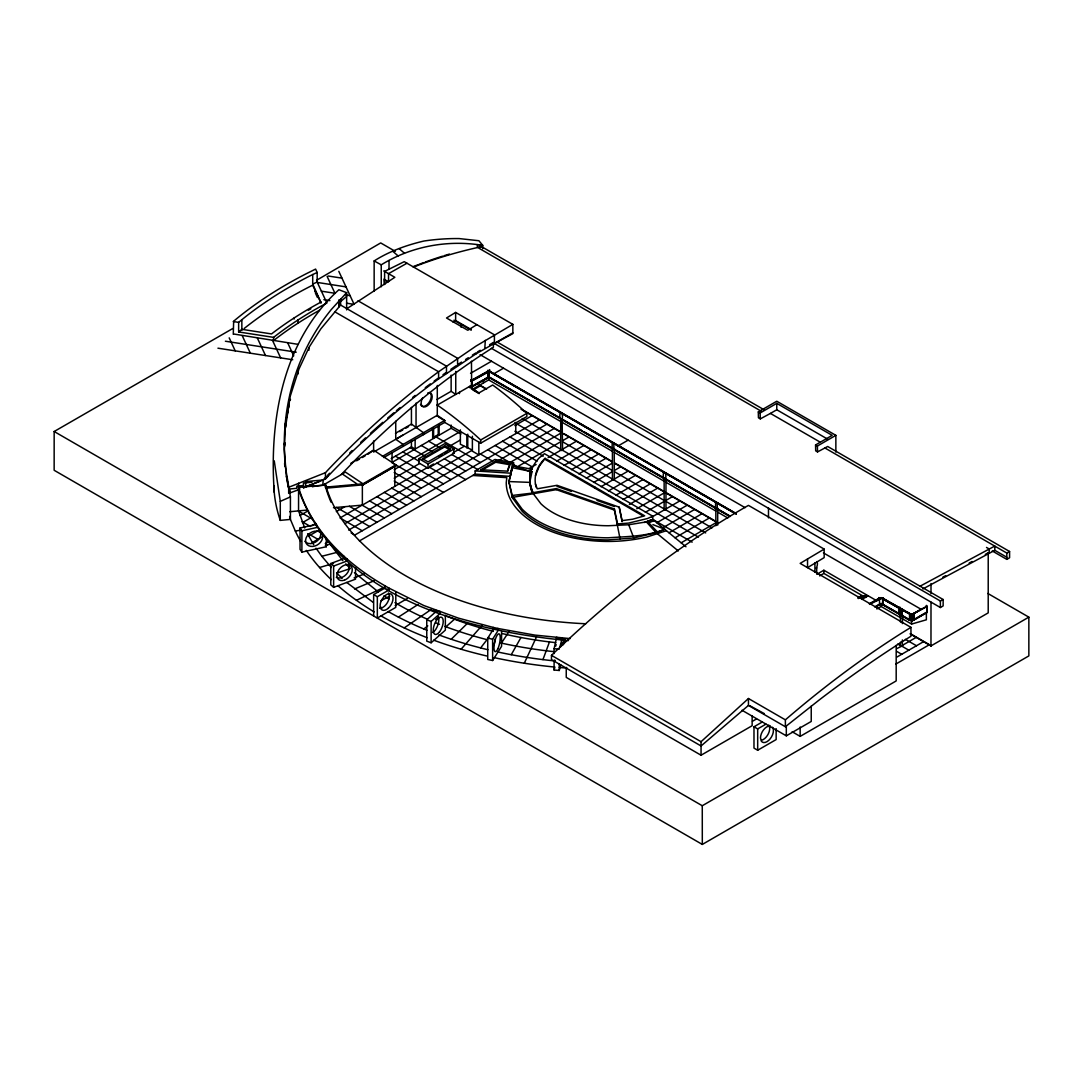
<?xml version="1.0" encoding="UTF-8"?>
<svg xmlns="http://www.w3.org/2000/svg" width="1083" height="1083" viewBox="0 0 1083 1083"><rect width="100%" height="100%" fill="white"/><g stroke="black" fill="none" stroke-linecap="round" stroke-linejoin="round"><path stroke-width="1.5" d="M232.723 328.542L54.164 431.508L54.15 470.279L702.312 844.429L1028.85 655.905L1028.85 617.148L987.858 593.47M285.587 422.614L285.506 427.406L290.217 396.31L298.962 369.059L309.251 347.02L320.785 328.948L340.59 305.04L340.631 298.989M384.6 284.409L383.964 279.184L388.526 281.797L388.526 273.661L406.951 263.223M438.601 378.915L438.601 371.74L475.979 346.113L512.841 324.358L512.841 333.632L494.417 343.541L493.482 343L493.347 347.345A626.637 361.79 -60 0 0 353.735 461.575L341.118 474.72L322.978 485.198L305.65 486.754L303.457 487.837L325.442 479.011L328.081 476.168A609.066 351.65 -60 0 1 438.601 378.915L475.992 353.884L512.841 332.887M480.121 246.978L480.121 244.975C446.142 239.871 410.525 246.734 381.243 264.821L374.149 260.935L374.149 291.327M560.534 412.149C557.799 419.04 563.918 424.401 562.131 413.07M665.544 472.784C667.331 484.101 661.212 478.74 663.947 471.863M718.07 508.387L715.497 508.59L715.66 501.713M717.257 509.037L717.257 502.634M768.483 517.864L768.483 507.927M835.859 452.112L835.859 435.352L776.768 401.238L758.303 411.892L758.438 417.808L760.293 418.877L770.433 413.422L776.768 409.767L776.768 403.363L760.158 412.961L758.303 411.892M909.612 620.085L901.977 615.672L901.977 609.282L901.76 615.726L900.284 615.374L900.244 608.28L900.163 614.806M911.236 620.518L911.236 614.129M911.967 620.654C909.571 612.978 915.947 610.379 913.727 620.166L912.224 620.505L912.224 614.102M910.045 633.839L930.974 645.915L931.001 602.094M931.001 593.66L931.001 583.547M985.286 554.401L988.224 552.831L988.21 612.87L930.974 645.915M816.731 567.749C814.89 570.7 819.059 563.932 816.744 561.59M902.68 615.198L902.342 623.618M911.94 620.518L911.94 614.129M305.65 486.971L305.636 481.597L323.221 479.959L325.956 476.953L326.876 477.468M730.064 516.429L489.245 377.385L488.704 370.86M298.57 483.221L298.556 510.851L304.716 527.976M308.939 350.242L308.953 347.575M614.616 448.876L612.085 448.876L612.247 441.999M902.356 615.537L882.794 604.612L882.794 598.209A2.396 1.381 0 0 0 879.41 598.209L879.572 604.693L875.348 607.13M926.845 612.599L926.682 606.114L926.845 612.599L913.727 620.166M901.435 618.203L911.588 624.065L926.358 619.801L926.385 612.328L911.588 620.87L911.196 614.251L882.645 598.303A2.18 1.259 0 0 0 879.572 598.303L869.568 603.894M489.245 377.385L471.755 386.861L471.755 380.458L489.083 371.076L736.372 513.843M471.755 386.861L488.162 377.385L488.162 370.995L470.997 380.553M489.083 371.076L488.974 377.425L729.901 516.51M274.243 492.278C269.126 419.798 282.758 340.807 338.884 289.743L346.641 292.681L346.641 309.914M461.074 327.242L461.168 324.345M497.178 342.052L943.144 599.522L943.144 605.925L940.382 607.522L491.371 348.293M384.465 284.477L384.6 280.145L387.497 281.81M479.458 247.127L479.525 244.893M476.046 352.801L475.992 353.884L475.071 353.396L472.35 355.129M285.533 423.277L284.315 449.377L286.237 474.923L288.268 487.458L325.442 472.689L328.135 469.778A637.359 367.976 -60 0 1 438.601 371.74L334.633 311.714M284.761 446.088L284.91 442.785M488.325 371.076L488.162 377.385M284.342 444.815L284.463 442.933M341.402 474.435L345.436 472.107L363.035 483.817L362.981 484.846L326.782 488.108L325.442 487.323L325.442 484.832M361.83 484.182L362.981 484.846L395.742 465.934L395.796 464.905L373.635 450.149L373.608 440.984M882.645 598.303L882.645 604.693L909.476 620.18L911.588 620.545M910.952 614.102L910.952 620.505L882.496 604.07M286.399 418.119L288.037 410.985M652.914 524.619L664.624 529.194L657.719 532.254L633.785 537.98L608.105 539.93A99.243 57.291 0 0 1 522.155 511.284L512.245 497.463L508.861 481.569L529.777 482.382L529.804 471.064L531.997 471.674L529.777 482.382L532.795 493.036L540.864 503.717A78.342 45.229 0 0 0 608.619 525.729L628.709 524.768L654.227 520.625L649.949 522.331M510.621 474.909L512.245 467.68L513.572 465.947L513.572 462.752L494.958 459.463L475.153 470.902L475.153 474.097L359.434 540.931M475.153 474.097L510.296 476.358L512.245 464.607L513.572 462.752M508.861 482.639L512.245 467.802L513.572 465.947L532.078 469.21M471.457 361.221L471.606 380.905L470.685 380.905L471.525 380.106L471.457 386.604L470.523 386.144M554.09 653.618L554.09 648.69L556.648 637.264L561.793 639.904L559.681 647.62M560.804 664.827L559.248 670.485L554.09 670.011L554.902 667.06L554.212 666.993A323.831 186.966 0 0 1 526.257 663.527L523.739 663.148A323.831 186.966 0 0 1 496.501 658.139L494.065 657.625M563.986 643.464L565.204 638.997M289.188 403.418L288.619 407.79M290.203 400.277L290.488 399.397M910.058 614.413C912.157 616.065 914.769 612.288 913.118 613.655M911.94 614.63L926.913 606.548L926.398 605.424L926.168 606.114M542.949 659.615L549.46 641.921M535.476 475.627L539.199 466.367L545.101 458.326L644.669 515.806L632.675 519.204L622.102 520.625L622.102 521.695L619.232 507.182L557.028 485.306L537.276 488.799L535.422 484.047M524.294 663.229L536.464 637.007M510.134 463.727L509.998 464.025A101.68 58.699 0 0 0 507.44 471.146L480.838 469.751L480.838 470.821L495.703 462.238L510.134 464.783L510.134 463.727L495.703 461.168L480.838 469.751M471.917 380.918L471.227 379.849L471.917 380.918L489.259 371.496L734.328 512.99M511.257 654.714L520.95 637.508M501.564 631.579L501.564 646.348L492.63 660.508L487.729 659.479L487.729 638.158L493.171 629.534L493.171 627.395L458.434 618.136L423.778 605.505L388.756 587.988L388.756 590.113L377.331 596.706L373.635 594.581L373.635 615.902M492.63 660.508L492.63 639.187L498.031 630.617L498.031 628.492L493.171 627.395M508.834 631.822L501.415 643.099M529.804 471.064L531.103 469.047M471.281 381.067L470.997 380.052L470.848 381.135M560.52 449.377C559.627 451.083 564.121 450.663 562.564 449.215L576.413 441.228M488.839 370.995L488.013 370.9M715.66 508.103L716.432 507.67M480.635 647.918L488.839 637.305M545.101 458.326C537.33 465.582 532.822 477.156 536.342 487.485M461.087 649.218L481.949 625.581M346.641 292.681L331.249 309.576A334.038 225.183 -10.2 0 0 320.866 323.37L317.671 328.23A337.937 234.05 -12.8 0 0 308.926 343.121L306.286 348.32A341.511 242.443 -15.5 0 0 299.26 364.159L297.202 369.614A344.204 249.889 -18.3 0 0 291.95 386.238L290.488 391.856A344.773 255.412 -21.2 0 0 286.196 414.803L285.506 420.678A342.878 258.661 -24.4 0 0 284.342 438.236L284.274 444.03A338.086 259.189 -27.6 0 0 285.506 467.545L290.42 496.894L290.42 519.42L295.307 531.022A323.831 186.966 0 0 0 300.708 541.446M329.57 473.257L327.228 475.667L328.081 476.168M438.886 634.922L440.916 635.667A313.393 180.929 0 0 0 451.218 639.268L467.084 623.659A277.776 160.379 0 0 0 480.053 627.72L480.229 627.774A282.054 162.843 0 0 0 491.953 631.023L493.388 631.389M752.144 715.877L752.144 725.718L701.053 755.217L701.053 741.706L748.448 698.521L785.378 719.843L785.378 726.747L748.448 705.426L748.448 698.521M900.257 614.657L900.501 622.048M426.756 619.814L435.596 611.949L440.009 611.421L440.009 613.56L431.129 621.452L431.129 642.774L426.756 641.136L426.756 619.814L431.129 621.452M445.952 626.786L454.494 619.205M431.129 642.774L445.357 630.13L445.357 615.374M298.245 344.38L233.657 333.997M785.378 719.843L786.732 718.665A862.691 498.072 -60 0 1 902.017 632.878L910.952 627.355L800.161 563.39L824.163 549.095L748.448 505.382A862.691 498.072 -60 0 0 551.477 655.35L551.477 659.615L701.053 745.97L748.448 705.426M233.278 334.322L233.657 321.204A454.413 262.357 0 0 1 306.367 273.674L315.6 269.085L317.17 272.456L317.17 282.054L326.904 303.023A415.263 239.749 0 0 0 273.593 337.368L238.639 331.953L238.639 322.368L244.23 317.779A449.188 259.338 0 0 1 309.833 275.935L317.17 272.456M340.631 301.521L346.641 296.458M785.378 726.747L819.885 699.442A1097.282 633.514 -60 0 1 902.044 641.826L910.952 636.235L910.952 627.355M238.639 331.953L241.847 329.327L271.522 333.93L273.322 332.549A420.488 242.768 0 0 1 320.812 302.171L312.703 284.084L317.17 282.054M423.846 628.979L427.785 625.852M435.691 619.584L438.317 617.486M664.407 508.807C661.889 510.838 668.698 510.12 665.395 508.726M346.885 308.669L394.848 277.302L383.761 270.912M380.999 615.916A323.56 186.804 0 0 0 404.216 627.896L431.224 609.472M869.568 604.395L881.67 598.344L899.215 608.253C906.011 612.193 909.273 613.046 911.236 614.63M450.853 369.317L456.173 365.702M458.826 363.902L461.493 362.088M471.457 380.783L470.767 380.539M465.568 359.488L468.276 357.742M398.409 617.093L418.065 604.49M943.144 599.522L940.382 601.011L494.417 343.541L494.403 334.809L455.632 312.418L446.521 317.996L467.761 330.261L476.858 324.683M374.149 260.935C389.284 251.283 406.558 245.096 423.981 241.022A265.877 188.496 -44.7 0 1 459.138 238.571L478.903 240.737L482.72 245.327L482.72 248.657M453.032 322.098L455.632 320.554L455.632 312.418M489.584 344.719L493.482 342.404M477.481 351.921L480.243 350.269M403.12 446.386L403.12 444.436L395.742 439.278L402.659 435.204M316.534 280.294L380.688 242.93L395.309 251.378M470.55 373.337L491.492 361.248M436.936 399.505L451.137 391.301L451.137 375.084M471.755 380.959L488.568 371.374L487.864 370.305L487.634 370.995M437.288 405.083L471.457 385.358M484.764 378.996L488.704 376.722L560.723 418.295M494.078 373.621L503.5 368.179M395.471 433.295L411.432 424.076L423.439 432.699L423.439 434.662M472.378 389.352L488.704 379.916L560.723 421.504M399.83 431.657L402.727 429.978M405.638 428.299L408.535 426.621M350.851 463.307L373.635 450.149L367.936 454.264M356.645 460.776L359.461 459.151M362.291 457.527L365.106 455.889M373.581 452.071L437.288 415.29L444.68 420.448L444.68 422.397L383.734 457.581M382.353 456.43L444.68 420.448M391.193 458.61L411.432 446.913L415.127 449.052L415.127 439.454M432.672 427.907L432.672 437.857L438.209 434.662L439.129 435.19L439.129 425.24M299.95 515.549L308.506 510.607M460.979 433.958L451.137 428.259L391.748 462.549L443.461 492.399M395.796 464.905L362.358 484.142L362.358 505.111L333.469 507.71M395.742 465.758L362.981 484.67L361.844 483.911M302.468 522.629L310.496 517.985M394.212 469.656L458.515 432.537M418.823 458.651L444.68 443.719L453.912 449.052L453.912 453.317L428.056 468.235L418.823 462.915L418.823 458.651L428.056 463.971L453.912 449.052M422.465 458.651L444.68 445.83L450.271 449.052L450.271 450.122L444.68 446.886L422.465 459.706L422.465 458.651L428.056 461.872L450.271 449.052M311.728 525.81L315.424 523.671M336.353 511.596L344.854 506.682M394.212 478.185L419.744 463.443M448.227 447.008L460.424 439.955M439.156 456.525L441.932 454.928M444.707 453.317L447.496 451.719M308.709 536.085L317.888 530.778M362.358 505.111L427.135 467.707M429.91 466.096L433.606 463.971M464.066 446.386L452.992 452.789L453.912 453.317M460.37 429.856L460.37 444.247L472.378 450.122L344.976 523.671M444.68 422.397L480.69 443.191L480.69 439.982L526.852 413.34A316.317 182.621 60 0 0 496.596 387.917L492.684 385.006L478.835 392.994L469.602 386.428L469.602 387.673M480.69 443.191L526.852 416.535L526.852 413.34M312.364 542.502L321.583 537.182M514.858 425.592L532.105 415.642M328.961 541.446L325.279 543.571L327.472 544.844M348.658 530.074L539.483 419.906M546.874 424.17L354.818 535.043L351.122 532.917M497.625 461.128L554.252 428.435M509.944 462.549L560.412 433.403M517.593 466.665L560.412 441.932M562.876 440.51L569.035 436.963M528.91 468.655L536.153 464.472M548.106 457.567L560.723 450.284L560.723 419.365M556.716 461.128L583.805 445.492M564.108 465.392L591.196 449.756M571.499 469.656L598.574 454.021M618.434 445.749L628.14 440.145M578.877 473.921L605.966 458.285M373.635 594.581L385.061 587.988L385.061 585.849C346.601 563.796 311.633 530.887 298.556 487.391L305.433 486.836M586.269 478.185L612.125 463.253M593.66 482.449L612.125 471.782M614.589 470.36L620.735 466.814M395.146 605.587L407.276 598.574M601.038 486.714L612.423 480.135L614.278 480.135L614.481 479.228M614.278 479.079L628.126 471.078M608.429 490.978L635.518 475.342M615.807 495.242L642.896 479.607M623.199 499.507L650.287 483.871M629.358 504.488L657.665 488.135M636.736 508.753L663.825 493.117M645.36 512.3L663.825 501.646M672.448 496.664L665.057 500.928L711.951 527.868M651.519 517.281L664.136 509.985L664.136 478.009L612.423 448.159L612.423 480.135L612.423 479.079L562.564 450.284L562.131 419.473M665.977 508.929L679.826 500.928M656.799 522.751L687.218 505.192M662.891 527.773L694.609 509.457M992.258 550.976L1006.811 559.383L1009.586 557.772L1009.586 551.491L827.683 446.48L817.53 451.922L815.689 450.866L815.553 444.951L832.177 435.352L776.768 403.363M815.553 444.951L817.394 446.02L835.859 435.352M668.983 532.782L701.987 513.721M675.061 537.804L709.379 517.985M681.153 542.813L716.77 522.25L665.057 492.399M816.772 574.315L823.865 570.227L876.797 600.781M819.601 575.885L823.865 573.421L865.412 597.41M857.898 597.924L860.795 596.259L862.637 597.315L862.637 596.029L866.332 596.882M858.291 598.547L862.637 596.029M860.132 598.33L866.332 594.743M860.66 598.236L863.571 596.571M861.987 599.386L868.187 595.812M869.419 603.8L877.853 598.94M875.375 606.588L879.68 604.097M875.199 607.049L879.41 604.612A2.396 1.381 0 0 1 882.794 604.612M876.81 608.957L881.102 606.466L900.501 617.662M901.435 615.009L901.042 614.778M922.175 608.538L913.429 613.587A2.613 1.503 0 0 1 909.747 613.587L906.837 611.909M926.845 606.196L913.578 613.682L913.578 620.072L926.682 612.504M752.482 721.264L756.503 718.936M776.145 728.629L776.145 739.581L757.68 750.235L753.985 748.109L753.985 726.788L762.297 721.982M753.985 726.788L757.68 728.913L765.992 724.121M896.792 648.595L902.68 645.725M902.342 645.387L916.191 637.386M896.792 657.124L923.582 641.65M895.858 664.055L929.119 644.859M741.99 710.258L786.312 735.844L811.235 721.454L811.235 706.157M792.16 731.756L800.161 736.386L896.183 680.936L896.183 645.346M54.164 431.508L702.271 805.738L1028.85 617.148M471.457 386.604L483.451 379.754L483.451 382.949M824.908 447.969L1006.811 553.061L1009.586 551.491M471.457 379.781L470.685 380.377L471.525 381.162M764.192 409.821L481.597 246.667L478.821 248.156L761.43 411.31M920.063 586.201L994.803 546.049L994.803 550.313L1006.811 557.244M942.738 577.253L945.676 575.669M969.15 563.065L972.087 561.495M922.878 588.949L994.803 550.313M512.841 324.358L404.243 261.666L384.614 271.4L384.614 279.536M381.026 600.672L389.758 596.137M312.703 274.5L312.703 285.154L309.833 286.589A449.188 259.338 0 0 0 244.23 328.447M568.494 640.581C467.409 631.43 336.353 596.178 298.57 489.57L299.923 488.934M356.442 600.293L384.343 587.243M652.738 516.198L647.431 518.554L628.709 523.075L617.567 523.955L614.386 508.996L556.296 488.582L533.337 492.63L532.795 491.899A78.342 45.229 0 0 1 539.334 457.771L544.465 453.696L652.738 516.198L652.738 519.407L685.972 546.78M692.145 542.15L652.738 519.407L644.304 522.507M879.41 598.709L878.936 597.559L879.91 598.493A2.41 1.394 0 0 1 881.724 598.357L909.612 614.183M289.621 516.442L290.42 519.42L280.28 520.381L280.28 501.375L290.42 496.894M354.561 588.976L374.285 580.705M286.386 476.222L288.674 487.418L288.674 493.361L299.368 489.462L298.57 489.57M664.624 529.194C646.754 536.626 627.098 536.451 608.105 537.804A99.243 57.291 0 0 1 522.155 509.145L512.245 495.459L508.861 481.569L512.245 467.68L531.997 471.674M305.65 486.754L319.566 481.366M666.451 530.697L647.079 536.965A101.856 58.807 0 0 1 506.248 482.639L506.817 477.644L472.784 475.464M330.789 563.512L344.15 558.503L347.169 558.842L347.169 560.967L333.632 566.043L330.789 563.512L330.789 584.834L333.632 587.365L355.535 579.161L355.535 567.668M354.087 577.875L364.254 574.058M652.738 519.407L647.431 521.383L657.719 532.254M336.705 573.11L350.283 568.575L345.734 563.864M319.58 567.506L333.523 563.404M316.019 548.201L321.841 556.269L336.15 552.574M480.987 245.746L482.72 245.327L480.121 244.975M488.216 370.806L489.394 370.9M488.325 377.317C491.168 364.714 488.447 369.641 488.893 377.277M913.118 614.047L910.058 614.047M913.118 620.437L910.058 620.437M300.032 527.99L315.248 524.619L315.248 522.493L317.048 527.448L301.9 530.805L300.032 527.99L300.032 549.325L301.9 552.127L326.281 546.725L326.281 538.535M413.476 267.108A324.196 180.523 1.7 0 1 477.373 247.574L481.597 246.667M493.171 629.534L498.031 628.492L534.785 635.085L570.159 638.618M620.099 539.023L614.386 510.066L556.296 489.651L513.572 497.192L513.572 499.317M295.307 531.022L301.074 530.129M532.795 493.036L512.245 495.459L512.245 497.463M289.743 511.731L306.624 510.12M770.189 725.894L766.954 726.761A9.138 5.28 -60 0 0 760.483 737.956L761.349 741.192A9.138 5.28 -60 0 0 770.189 738.823A9.138 5.28 -60 0 0 772.545 727.262M311.985 482.233L303.457 483.045L303.457 487.594M322.802 485.089L323.221 479.959M303.457 485.536L296.81 486.145L296.81 488.284L289.946 488.974L289.946 493.239M316.723 486.118L312.039 486.538L325.645 484.954A285.966 165.103 0 0 0 585.7 623.767M328.934 487.147L332.224 486.849M340.455 486.105L345.382 485.671M351.961 485.076L356.903 484.629M324.71 484.412L326.782 487.039L356.036 484.439M363.035 483.817L357.539 484.304L342.255 473.934M470.685 380.905L471.606 380.905M475.153 470.902L510.296 473.163M559.342 667.466L561.915 667.683A323.831 186.966 0 0 0 567.072 668.089M554.09 648.69L559.248 649.164M562.239 643.302L564.378 643.505M328.149 276.003L341.971 278.141M317.265 282.433L346.019 286.887M321.313 291.165L334.945 293.276L327.134 276.463M345.531 294.914L350.08 295.618M323.858 299.68L329.909 300.614M346.56 303.186L354.127 304.364L338.803 271.332M233.278 321.529L238.639 322.368M225.399 341.226L296.241 352.178M217.94 348.185L292.735 359.746M487.729 638.158L492.63 639.187M497.99 652.034L499.073 652.264A313.393 180.929 0 0 0 510.431 654.552L512.719 654.985A313.393 180.929 0 0 0 526.568 657.34L528.897 657.692A313.393 180.929 0 0 0 554.767 660.928M501.118 643.045L503.162 643.492A297.717 171.886 0 0 0 515.508 645.996L517.593 646.389A297.717 171.886 0 0 0 530.142 648.527L532.254 648.852A297.717 171.886 0 0 0 544.993 650.612L547.118 650.883A297.717 171.886 0 0 0 553.548 651.614M467.084 623.659L466.908 623.605A282.054 162.843 0 0 1 455.808 619.693L453.994 619.016A282.054 162.843 0 0 1 445.045 615.496M513.572 465.947L529.668 471.349M557.028 486.375L571.377 491.425M596.909 500.387L614.454 506.56M433.728 640.175L435.921 640.987A323.831 186.966 0 0 0 460.789 649.137L463.104 649.814A323.831 186.966 0 0 0 486.795 655.987M444.91 626.394L446.738 627.084A297.717 171.886 0 0 0 457.892 631.037L459.788 631.673A297.717 171.886 0 0 0 471.281 635.288L473.217 635.87A297.717 171.886 0 0 0 487.012 639.66M386.834 589.098L388.756 590.113M749.815 705.75L764.219 713.575M388.215 611.557L389.934 612.518A313.393 180.929 0 0 0 396.947 616.335L398.734 617.269A313.393 180.929 0 0 0 409.699 622.684L411.567 623.564A313.393 180.929 0 0 0 423.02 628.641L424.969 629.453A313.393 180.929 0 0 0 426.919 630.265M471.064 388.499L478.32 392.615M698.413 537.114L514.858 431.278M988.224 552.831L989.145 553.359L989.266 549.027L986.505 547.429M776.768 409.767L827.791 439.224M770.433 413.422L820.007 442.04M455.632 320.554L471.2 329.543M453.939 320.175L471.159 330.112M484.832 348.076L485.306 340.387M480.067 354.655L745.09 507.67M823.405 552.885L920.577 608.984M489.245 370.995L735.75 513.315M882.794 598.209L903.939 610.23M489.11 371.455L736.264 514.168M358.013 300.776L457.595 358.27L457.595 365.729M562.564 419.365L581.084 430.059M583.94 431.711L611.002 447.333M729.265 515.603L665.977 479.079L665.977 509.985L705.683 532.917M562.564 422.56L612.423 451.354M614.278 452.423L664.136 481.204M665.977 482.273L715.836 511.054M717.691 512.124L727.817 517.972M478.997 384.641L486.308 388.865M524.362 410.836L560.953 431.955M563.877 433.647L612.166 461.534M615.103 463.213L716.08 521.519M911.588 634.394L931.258 645.752M340.59 305.04L446.467 366.162L446.467 373.459L445.546 372.918A615.767 355.508 -60 0 0 443.001 374.704M486.551 389.339L480.392 385.778L473 390.042L479.16 393.603M521.018 409.239L560.412 431.982M562.876 433.403L612.125 461.832M614.589 463.253L663.825 491.682M905.402 639.349L916.489 645.752M522.25 418.485L560.412 440.51M562.876 441.932L612.125 470.36M614.589 471.782L663.825 500.224M514.858 422.749L560.723 449.215M664.136 508.929L614.278 480.135L614.278 449.215M897.915 643.898C901.503 646.064 900.027 647.824 900.501 642.124M908.813 650.179L902.342 646.456L902.342 639.931M896.792 651.438L901.719 654.281M509.944 436.963L543.219 456.173M545.101 459.395L643.207 516.036M502.553 441.228L537.087 461.155M495.161 445.492L532.105 466.814M438.52 417.063L444.68 420.624M487.783 449.756L516.821 466.529M480.392 454.021L492.697 461.128M435.149 436.422L480.392 462.549M432.672 437.857L433.593 438.385L433.593 428.435M428.692 441.228L439.955 447.726M451.773 454.549L477.928 469.656M421.301 445.492L432.564 451.99M444.382 458.813L465.622 471.078M410.213 447.617L425.172 456.254M436.99 463.077L465.622 479.607M402.835 451.882L419.08 461.263M429.613 467.342L450.839 479.607M395.444 456.146L443.461 483.871M395.742 465.934L394.821 465.392L394.821 486.362M394.212 472.499L421.301 488.135M394.212 481.028L421.301 496.664M391.748 488.135L413.909 500.928M384.37 492.399L406.531 505.192M376.979 496.664L399.14 509.457M369.587 500.928L391.748 513.721M384.37 517.985L362.101 505.125L340.048 517.985L362.209 530.778M349.322 506.275L376.979 522.25M336.529 507.426L369.587 526.514M551.477 655.35L701.053 741.706M298.624 511.135L312.96 519.407M302.103 521.668L310.496 526.514M319.119 531.496L321.583 532.917M701.053 755.217L566.247 677.389L566.247 667.385M308.276 533.757L317.888 539.307M385.061 585.849L388.756 587.988M394.957 602.635L397.583 604.179A297.717 171.886 0 0 0 408.657 610.257L410.281 611.096A297.717 171.886 0 0 0 420.258 615.983L421.964 616.782A297.717 171.886 0 0 0 427.108 619.11M380.471 606.994L381.961 607.888M388.959 598.98L383.964 595.772M373.161 602.378L346.722 582.451M451.137 391.301L455.753 394.415L455.753 371.401M437.126 404.961L441.566 408.074A316.317 182.621 60 0 1 480.69 439.982M378.319 591.927L354.425 572.609M325.442 486.768L326.782 487.919M678.283 550.963L656.068 532.646L646.131 521.613M399.14 248.603L404.473 253.246M392.655 251.188L398.111 255.926M337.977 585.741L338.844 586.512A323.831 186.966 0 0 0 355.549 599.657L360.03 602.811A323.831 186.966 0 0 0 374.176 611.922M342.147 578.336L336.583 572.975M331.33 567.506L321.841 556.269M362.981 484.846L362.358 484.142L363.279 484.494M342.837 560.669L330.166 544.248L325.347 545.318L326.281 546.725M306.286 550.394L308.926 554.185A323.831 186.966 0 0 0 317.671 565.326L320.866 568.968A323.831 186.966 0 0 0 331.249 579.622M313.718 544.681L307.613 534M312.703 285.154L321.042 303.118L321.042 302.049M315.437 293.168L317.468 297.541M287.645 342.742L293.737 355.847M272.51 340.4L280.632 357.877M257.375 338.058L265.497 355.535M242.24 335.716L250.349 353.193M229.19 337.855L235.214 350.851M628.709 524.768L633.785 537.98M619.232 507.182L622.102 520.625M274.243 460.816L280.28 501.375M284.585 463.429L284.829 466.137M284.829 463.199L285.086 466.448M817.394 446.02L817.53 451.922M760.158 412.961L760.293 418.877M816.663 568.318L816.744 572.812M613.844 442.933L613.912 449.364M338.844 300.857L338.911 306.8M298.123 370.982L298.15 373.919M702.271 805.738L702.312 844.429M1006.811 553.061L1006.811 559.383M940.382 601.011L940.382 607.522M911.588 620.87L911.588 624.065M909.612 613.682L909.476 620.18M881.102 603.272L881.102 606.466M860.795 596.259L860.795 597.545M858.954 596.476L858.954 597.762M824.163 549.095L824.163 557.623L807.539 567.641L807.539 558.828M823.865 570.227L823.865 573.421M814.917 562.889L814.917 572.257M800.161 727.004L800.161 736.386M786.312 725.976L786.312 735.844M757.68 728.913L757.68 750.235M717.691 508.929L717.691 525.174M715.836 507.859L715.836 525.729M617.567 523.955L617.567 525.025M614.386 508.996L614.386 510.066M594.892 487.066L594.892 488.135M563.336 639.2L563.336 644.114M561.793 637.779L561.793 639.904M559.248 663.933L559.248 670.485M556.296 488.582L556.296 489.651M554.09 660.17L554.09 670.011M533.337 492.63L533.337 493.699M515.779 422.397L515.779 433.593M495.703 461.168L495.703 462.238M488.704 376.722L488.704 379.916M480.987 245.096L480.987 246.789M478.835 442.121L478.835 454.914L472.378 451.178L472.378 436.259M477.373 244.609L477.373 247.574M471.917 380.553L471.917 386.942M467.761 434.188L467.761 447.455M466.841 434.716L466.841 447.983M459.449 392.29L459.449 393.616M451.137 425.064L451.137 428.259M444.68 445.83L444.68 446.886M438.209 426.364L438.209 434.662M437.288 385.44L437.288 416.359M435.596 609.81L435.596 611.949M428.056 463.971L428.056 468.235M416.048 403.093L416.048 427.555M411.432 407.411L411.432 424.956M411.432 440.524L411.432 446.913M395.742 421.246L395.742 439.278M395.796 592.604L395.796 607.373L377.331 618.027L377.331 596.706M392.046 452.789L392.046 462.373M389.027 260.543L389.027 269.058M388.607 588.069L388.607 590.208M381.243 264.821L381.243 286.765M344.15 556.364L344.15 558.503M338.884 299.869L338.884 306.611M333.632 566.043L333.632 587.365M326.782 487.039L326.782 488.108M325.645 487.445L325.645 484.954L324.521 484.304L322.978 485.198M325.442 472.689L325.442 479.011M317.048 525.323L317.048 527.448M314.76 289.581L314.76 291.72M301.9 530.805L301.9 552.127M298.042 319.945L298.042 323.154M294.143 317.942L294.143 319.011M273.593 337.368L273.593 340.563A415.263 239.749 0 0 1 319.417 310.293M241.847 319.742L241.847 330.396M768.849 725.136A9.138 5.28 -60 0 1 768.389 733.678A9.138 5.28 -60 0 1 761.579 740.271M331.046 502.187A285.966 165.103 0 0 1 325.645 487.093M413.016 266.702A344.814 192.002 1.7 0 1 417.551 264.929M419.067 264.333A344.814 192.002 1.7 0 1 423.67 262.614M425.213 262.059A344.814 192.002 1.7 0 1 442.595 256.17M444.206 255.669A344.814 192.002 1.7 0 1 449.404 254.085M427.203 637.711A323.831 186.966 0 0 1 404.216 627.896M487.878 649.719A313.393 180.929 0 0 1 481.245 648.081L479.038 647.512A313.393 180.929 0 0 1 466.028 643.911L465.825 643.844A308.641 178.194 0 0 1 451.408 639.322M439.481 624.295A297.717 171.886 0 0 1 435.894 622.847M349.755 452.884A615.767 355.508 -60 0 1 352.165 450.528M360.666 442.419A615.767 355.508 -60 0 1 365.553 437.857M370.44 433.349A615.767 355.508 -60 0 1 382.759 422.343M387.714 418.038A615.767 355.508 -60 0 1 393.928 412.731M396.419 410.647A615.767 355.508 -60 0 1 400.169 407.533M412.691 397.407A615.767 355.508 -60 0 1 415.195 395.43M425.281 387.673A615.767 355.508 -60 0 1 430.33 383.896M434.134 381.094A615.767 355.508 -60 0 1 437.925 378.333M555.836 642.652A282.054 162.843 0 0 1 536.816 640.188L534.731 639.863A282.054 162.843 0 0 1 522.263 637.752L520.192 637.359A282.054 162.843 0 0 1 507.954 634.868L505.923 634.408A282.054 162.843 0 0 1 501.903 633.487M434.608 611.029A282.054 162.843 0 0 1 432.916 610.257M427.771 392.939A7.838 4.522 -60 0 1 431.833 399.194A7.838 4.522 -60 0 1 423.778 406.964A7.838 4.522 -60 0 1 422.519 398.002M429.409 392.398A7.838 4.522 -60 0 1 428.814 402.862A7.838 4.522 -60 0 1 420.502 404.379M321.489 533.405A9.138 6.972 -33.6 0 1 314.842 546.035A9.138 6.972 -33.6 0 1 306.083 537.994A9.138 6.972 -33.6 0 1 320.135 532.159M320.46 532.2A9.138 6.972 -33.6 0 1 315.491 542.123A9.138 6.972 -33.6 0 1 304.837 541.324M348.374 563.85A9.138 6.254 -48.4 0 1 346.398 574.247A9.138 6.254 -48.4 0 1 336.312 577.374M280.28 520.381A334.281 192.991 0 0 1 273.864 485.617M438.182 616.579A9.138 4.061 -69.4 0 1 437.816 625.175A9.138 4.061 -69.4 0 1 432.577 632.499M560.926 646.524A9.138 1.164 -84.8 0 1 562.673 645.414M555.119 660.874A9.138 1.164 -84.8 0 1 554.902 660.156M555.769 646.05A9.138 1.164 -84.8 0 1 556.134 644.453M495.215 638.875A9.138 2.559 -78.1 0 1 493.753 645.712M388.472 592.942A9.138 5.28 -60 0 1 387.443 602.554A9.138 5.28 -60 0 1 379.632 608.24M879.261 598.127A2.613 1.503 0 0 1 882.956 598.127M507.683 471.308A101.68 58.699 0 0 1 509.592 465.961M879.572 604.693A2.18 1.259 0 0 1 882.645 604.693M308.384 310.225A420.488 242.768 0 0 1 310.835 308.804M899.445 608.308L899.269 614.291L899.12 607.983L899.959 607.197L899.445 608.308M883.349 597.816L882.577 598.655L883.349 597.816M532.037 492.21L529.777 483.519L531.97 492.224M344.584 580.068A9.138 6.254 -48.4 0 0 351.217 566.382A9.138 6.254 -48.4 0 0 337.937 571.364A9.138 6.254 -48.4 0 0 344.584 580.068M497.909 648.69A9.138 2.559 -78.1 0 0 499.317 633.975A9.138 2.559 -78.1 0 0 494.078 645.617A9.138 2.559 -78.1 0 0 497.909 648.69M439.536 631.849A9.138 4.061 -69.4 0 0 441.769 617.391A9.138 4.061 -69.4 0 0 433.43 628.14A9.138 4.061 -69.4 0 0 439.536 631.849M388.242 608.28A9.138 5.28 -60 0 0 391.139 594.12A9.138 5.28 -60 0 0 380.323 603.718A9.138 5.28 -60 0 0 388.242 608.28"/></g></svg>
